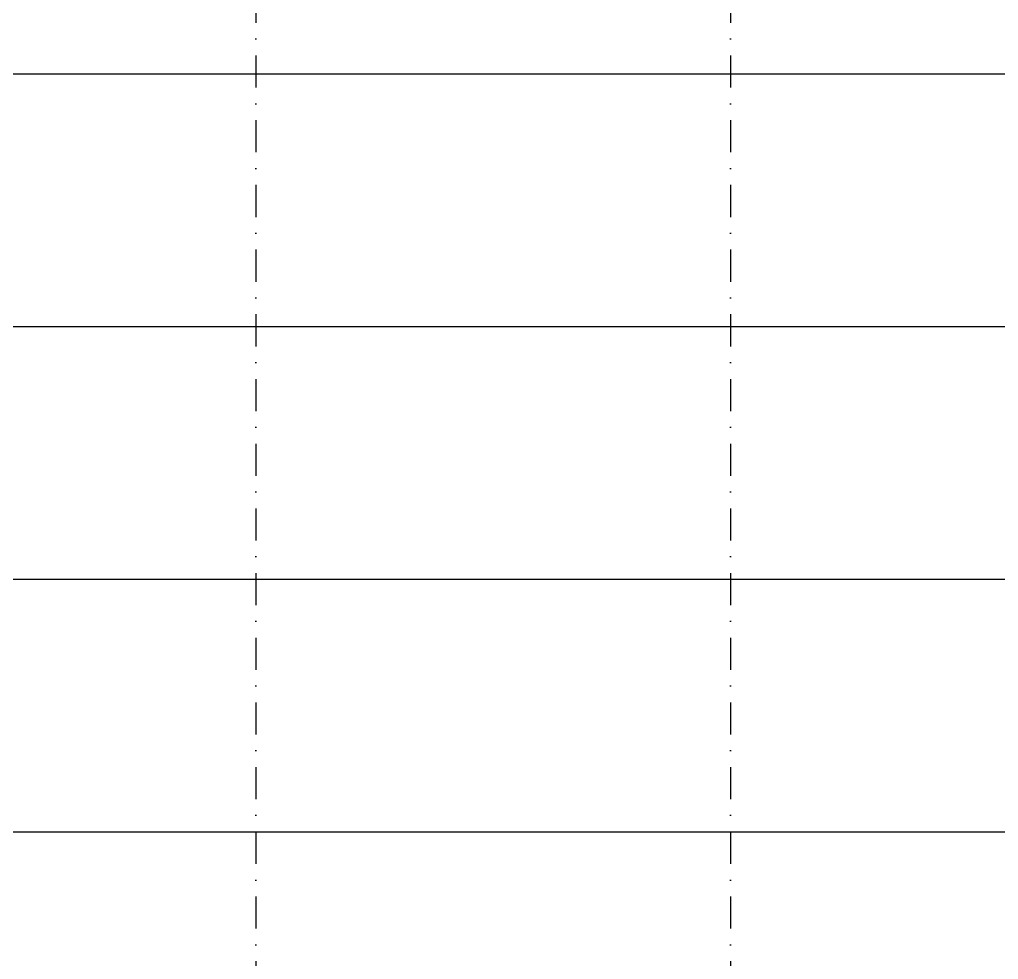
# Model space of a CAD drawing. Header units: metres. Extents: x -121 to 9872, y 3505 to 10721.
# Drawn here: x 5540 to 5733.7, y 8874.8 to 9060.7 of the extents above; entities that cross this region are included whole.
import ezdxf

# ---------------------------------------------------------------- set-up
doc = ezdxf.new("R2010")
doc.units = ezdxf.units.M
doc.linetypes.add('DASHDOT', pattern=[25.4, 12.7, -6.35, 0, -6.35])
doc.layers.add('Grade', color=9, linetype='Continuous')
doc.layers.add('Ind.Rot', color=8, linetype='DASHDOT')

msp = doc.modelspace()

# ---------------------------------------------------------------- linework, layer by layer
at = {"layer": 'Grade'}
for points in [[(0, 9050), (9859.453, 9050)], [(0, 9000), (9859.453, 9000)], [(0, 8950), (9859.453, 8950)], [(0, 8900), (9859.453, 8900)]]:
    msp.add_lwpolyline(points, dxfattribs=at)
at = {"layer": 'Ind.Rot', "linetype": 'DASHDOT', "ltscale": 0.5}
for points in [[(5586.774, 10500), (5586.774, 8300)], [(5680.704, 10500), (5680.704, 8300)]]:
    msp.add_lwpolyline(points, dxfattribs=at)

doc.saveas('drawing.dxf')
